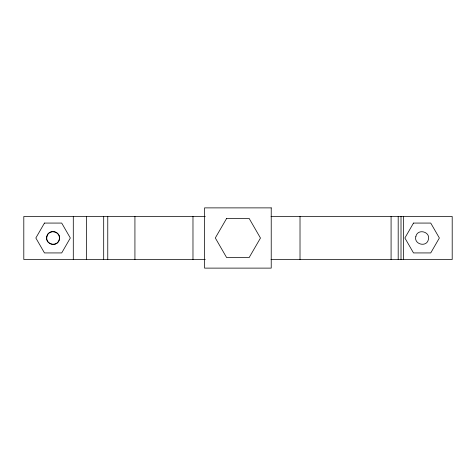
<?xml version="1.0" encoding="UTF-8"?>
<svg xmlns="http://www.w3.org/2000/svg" width="476" height="476" viewBox="0 0 476 476"><rect width="100%" height="100%" fill="white"/><g stroke="black" fill="none" stroke-linecap="round" stroke-linejoin="round"><path stroke-width="0.71" d="M205.281 216.491L23.8 216.491L23.8 259.509L205.281 259.509M271.005 216.491L452.2 216.491L452.2 259.509L271.005 259.509M403.571 216.491L403.571 259.509M401.012 216.491L401.012 259.509M398.192 216.491L398.192 259.509M391.082 216.491L391.082 259.509M300.017 216.491L300.017 259.509M192.976 216.491L192.976 259.509M134.928 216.491L134.928 259.509M107.766 216.491L107.766 259.509M103.691 216.491L103.691 259.509M86.448 216.491L86.448 259.509M73.292 216.491L73.292 259.509M46.85 236.328C44.399 244.253 57.471 247.758 59.316 239.672C61.761 231.747 48.689 228.242 46.85 236.328M415.887 236.328C413.442 244.253 426.514 247.758 428.352 239.672C430.804 231.747 417.732 228.242 415.887 236.328M44.464 223.071L35.843 238L44.464 252.929L61.701 252.929L70.323 238L61.701 223.071L44.464 223.071M413.501 223.071L404.88 238L413.501 252.929L430.738 252.929L439.36 238L430.738 223.071L413.501 223.071M226.635 218.43L215.307 237.958L226.635 257.581L249.138 257.581L260.467 238.048L249.138 218.43L226.635 218.43M271.225 207.881L204.555 207.881L204.555 268.119L271.225 268.119L271.225 207.881M49.855 243.587A6.456 6.456 0 0 0 59.536 238A6.456 6.456 0 0 0 49.855 232.413A6.456 6.456 0 0 0 49.855 243.587"/></g></svg>
